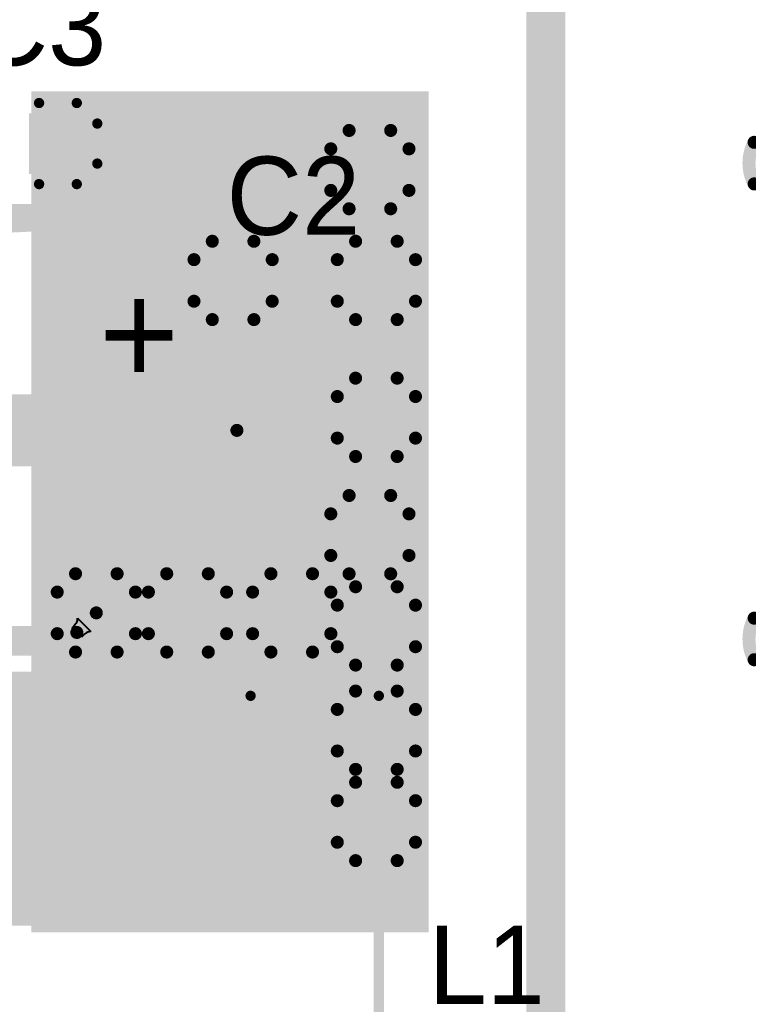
# Model space of a CAD drawing. Header units: millimetres. Extents: x -1 to 102, y -51 to 1.
# Drawn here: x 45.11 to 59.32, y -36.2 to -17.02 of the extents above; entities that cross this region are included whole.
import ezdxf

# ---------------------------------------------------------------- set-up
doc = ezdxf.new("R2010")
doc.units = ezdxf.units.MM
for name, color, linetype in [('BottomLayer', 5, 'Continuous'), ('InternalPlane1', 76, 'Continuous'), ('InternalPlane2', 16, 'Continuous'), ('MultiLayer', 9, 'Continuous'), ('TopLayer', 1, 'Continuous'), ('TopOverlay', 2, 'Continuous'), ('TopSolder', 216, 'Continuous')]:
    doc.layers.add(name, color=color, linetype=linetype)

msp = doc.modelspace()

# ---------------------------------------------------------------- linework, layer by layer
at = {"layer": 'BottomLayer', "const_width": 0.762}
msp.add_lwpolyline([(55.372, -45), (55.372, -12.954)], dxfattribs=at)
at = {"layer": 'BottomLayer', "const_width": 0.381}
for points in [[(51.752, -19.939, 1), (52.134, -19.939, 1)], [(49.086, -22.098, 1), (49.467, -22.098, 1)], [(51.88, -22.098, 1), (52.261, -22.098, 1)], [(51.88, -24.765, 1), (52.261, -24.765, 1)], [(51.752, -27.051, 1), (52.134, -27.051, 1)], [(46.418, -28.575, 1), (46.799, -28.575, 1)], [(48.196, -28.575, 1), (48.578, -28.575, 1)], [(50.228, -28.575, 1), (50.609, -28.575, 1)], [(51.88, -28.829, 1), (52.261, -28.829, 1)], [(51.88, -30.861, 1), (52.261, -30.861, 1)], [(51.88, -32.639, 1), (52.261, -32.639, 1)]]:
    msp.add_lwpolyline(points, format="xyb", close=True, dxfattribs=at)
at = {"layer": 'BottomLayer'}
msp.add_solid([(45.339, -34.798), (53.086, -34.798), (45.339, -18.415), (53.086, -18.415)], dxfattribs=at)
at = {"layer": 'InternalPlane1'}
for points, const_width in [([(51.575, -19.939, 1), (52.311, -19.939, 1)], 0.737), ([(59.372, -19.407, 1), (59.499, -19.407, 1)], 0.127), ([(59.372, -20.217, 1), (59.499, -20.217, 1)], 0.127), ([(48.908, -22.098, 1), (49.644, -22.098, 1)], 0.737), ([(51.702, -22.098, 1), (52.438, -22.098, 1)], 0.737), ([(51.702, -24.765, 1), (52.438, -24.765, 1)], 0.737), ([(51.575, -27.051, 1), (52.311, -27.051, 1)], 0.737), ([(46.241, -28.575, 1), (46.977, -28.575, 1)], 0.737), ([(48.019, -28.575, 1), (48.755, -28.575, 1)], 0.737), ([(50.051, -28.575, 1), (50.787, -28.575, 1)], 0.737), ([(51.702, -28.829, 1), (52.438, -28.829, 1)], 0.737), ([(59.372, -28.678, 1), (59.499, -28.678, 1)], 0.127), ([(59.372, -29.488, 1), (59.499, -29.488, 1)], 0.127), ([(51.702, -30.861, 1), (52.438, -30.861, 1)], 0.737), ([(51.702, -32.639, 1), (52.438, -32.639, 1)], 0.737)]:
    msp.add_lwpolyline(points, format="xyb", close=True, dxfattribs=dict(at, const_width=const_width))
at = {"layer": 'InternalPlane1', "const_width": 0.254}
for points in [[(59.435, -20.217, -0.249328), (59.435, -19.407)], [(59.435, -29.488, -0.249328), (59.435, -28.678)]]:
    msp.add_lwpolyline(points, format="xyb", dxfattribs=at)
at = {"layer": 'InternalPlane2', "const_width": 0.254}
for points in [[(51.538, -19.176, -0.249328), (52.348, -19.176)], [(51.18, -20.344, -0.249328), (51.18, -19.534)], [(52.706, -19.534, -0.249328), (52.706, -20.344)], [(52.348, -20.702, -0.249328), (51.538, -20.702)], [(48.871, -21.335, -0.249328), (49.681, -21.335)], [(51.665, -21.335, -0.249328), (52.475, -21.335)], [(48.513, -22.503, -0.249328), (48.513, -21.693)], [(50.039, -21.693, -0.249328), (50.039, -22.503)], [(51.307, -22.503, -0.249328), (51.307, -21.693)], [(52.833, -21.693, -0.249328), (52.833, -22.503)], [(49.681, -22.861, -0.249328), (48.871, -22.861)], [(52.475, -22.861, -0.249328), (51.665, -22.861)], [(51.665, -24.002, -0.249328), (52.475, -24.002)], [(51.307, -25.17, -0.249328), (51.307, -24.36)], [(52.833, -24.36, -0.249328), (52.833, -25.17)], [(52.475, -25.528, -0.249328), (51.665, -25.528)], [(51.538, -26.288, -0.249328), (52.348, -26.288)], [(51.18, -27.456, -0.249328), (51.18, -26.646)], [(52.706, -26.646, -0.249328), (52.706, -27.456)], [(46.204, -27.812, -0.249328), (47.014, -27.812)], [(47.982, -27.812, -0.249328), (48.792, -27.812)], [(50.014, -27.812, -0.249328), (50.824, -27.812)], [(52.348, -27.814, -0.249328), (51.538, -27.814)], [(51.665, -28.066, -0.249328), (52.475, -28.066)], [(45.846, -28.98, -0.249328), (45.846, -28.17)], [(47.372, -28.17, -0.249328), (47.372, -28.98)], [(47.624, -28.98, -0.249328), (47.624, -28.17)], [(49.15, -28.17, -0.249328), (49.15, -28.98)], [(49.656, -28.98, -0.249328), (49.656, -28.17)], [(51.182, -28.17, -0.249328), (51.182, -28.98)], [(51.307, -29.234, -0.249328), (51.307, -28.424)], [(52.833, -28.424, -0.249328), (52.833, -29.234)], [(47.014, -29.338, -0.249328), (46.204, -29.338)], [(48.792, -29.338, -0.249328), (47.982, -29.338)], [(50.824, -29.338, -0.249328), (50.014, -29.338)], [(52.475, -29.592, -0.249328), (51.665, -29.592)], [(51.665, -30.098, -0.249328), (52.475, -30.098)], [(51.307, -31.266, -0.249328), (51.307, -30.456)], [(52.833, -30.456, -0.249328), (52.833, -31.266)], [(52.475, -31.624, -0.249328), (51.665, -31.624)], [(51.665, -31.876, -0.249328), (52.475, -31.876)], [(51.307, -33.044, -0.249328), (51.307, -32.234)], [(52.833, -32.234, -0.249328), (52.833, -33.044)], [(52.475, -33.402, -0.249328), (51.665, -33.402)]]:
    msp.add_lwpolyline(points, format="xyb", dxfattribs=at)
at = {"layer": 'InternalPlane2', "const_width": 0.127}
for points in [[(51.474, -19.176, 1), (51.601, -19.176, 1)], [(52.285, -19.176, 1), (52.412, -19.176, 1)], [(51.117, -19.534, 1), (51.244, -19.534, 1)], [(52.642, -19.534, 1), (52.769, -19.534, 1)], [(51.117, -20.344, 1), (51.244, -20.344, 1)], [(52.642, -20.344, 1), (52.769, -20.344, 1)], [(51.474, -20.702, 1), (51.601, -20.702, 1)], [(52.285, -20.702, 1), (52.412, -20.702, 1)], [(48.807, -21.335, 1), (48.934, -21.335, 1)], [(49.618, -21.335, 1), (49.745, -21.335, 1)], [(51.601, -21.335, 1), (51.728, -21.335, 1)], [(52.412, -21.335, 1), (52.539, -21.335, 1)], [(48.45, -21.693, 1), (48.577, -21.693, 1)], [(49.975, -21.693, 1), (50.102, -21.693, 1)], [(51.244, -21.693, 1), (51.371, -21.693, 1)], [(52.769, -21.693, 1), (52.896, -21.693, 1)], [(48.45, -22.503, 1), (48.577, -22.503, 1)], [(49.975, -22.503, 1), (50.102, -22.503, 1)], [(51.244, -22.503, 1), (51.371, -22.503, 1)], [(52.769, -22.503, 1), (52.896, -22.503, 1)], [(48.807, -22.861, 1), (48.934, -22.861, 1)], [(49.618, -22.861, 1), (49.745, -22.861, 1)], [(51.601, -22.861, 1), (51.728, -22.861, 1)], [(52.412, -22.861, 1), (52.539, -22.861, 1)], [(51.601, -24.002, 1), (51.728, -24.002, 1)], [(52.412, -24.002, 1), (52.539, -24.002, 1)], [(51.244, -24.36, 1), (51.371, -24.36, 1)], [(52.769, -24.36, 1), (52.896, -24.36, 1)], [(51.244, -25.17, 1), (51.371, -25.17, 1)], [(52.769, -25.17, 1), (52.896, -25.17, 1)], [(51.601, -25.528, 1), (51.728, -25.528, 1)], [(52.412, -25.528, 1), (52.539, -25.528, 1)], [(51.474, -26.288, 1), (51.601, -26.288, 1)], [(52.285, -26.288, 1), (52.412, -26.288, 1)], [(51.117, -26.646, 1), (51.244, -26.646, 1)], [(52.642, -26.646, 1), (52.769, -26.646, 1)], [(51.117, -27.456, 1), (51.244, -27.456, 1)], [(52.642, -27.456, 1), (52.769, -27.456, 1)], [(46.14, -27.812, 1), (46.267, -27.812, 1)], [(46.951, -27.812, 1), (47.078, -27.812, 1)], [(47.918, -27.812, 1), (48.045, -27.812, 1)], [(48.729, -27.812, 1), (48.856, -27.812, 1)], [(49.95, -27.812, 1), (50.077, -27.812, 1)], [(50.761, -27.812, 1), (50.888, -27.812, 1)], [(51.474, -27.814, 1), (51.601, -27.814, 1)], [(52.285, -27.814, 1), (52.412, -27.814, 1)], [(51.601, -28.066, 1), (51.728, -28.066, 1)], [(52.412, -28.066, 1), (52.539, -28.066, 1)], [(45.783, -28.17, 1), (45.91, -28.17, 1)], [(47.308, -28.17, 1), (47.435, -28.17, 1)], [(47.561, -28.17, 1), (47.688, -28.17, 1)], [(49.086, -28.17, 1), (49.213, -28.17, 1)], [(49.593, -28.17, 1), (49.72, -28.17, 1)], [(51.118, -28.17, 1), (51.245, -28.17, 1)], [(51.244, -28.424, 1), (51.371, -28.424, 1)], [(52.769, -28.424, 1), (52.896, -28.424, 1)], [(45.783, -28.98, 1), (45.91, -28.98, 1)], [(47.308, -28.98, 1), (47.435, -28.98, 1)], [(47.561, -28.98, 1), (47.688, -28.98, 1)], [(49.086, -28.98, 1), (49.213, -28.98, 1)], [(49.593, -28.98, 1), (49.72, -28.98, 1)], [(51.118, -28.98, 1), (51.245, -28.98, 1)], [(51.244, -29.234, 1), (51.371, -29.234, 1)], [(52.769, -29.234, 1), (52.896, -29.234, 1)], [(46.14, -29.338, 1), (46.267, -29.338, 1)], [(46.951, -29.338, 1), (47.078, -29.338, 1)], [(47.918, -29.338, 1), (48.045, -29.338, 1)], [(48.729, -29.338, 1), (48.856, -29.338, 1)], [(49.95, -29.338, 1), (50.077, -29.338, 1)], [(50.761, -29.338, 1), (50.888, -29.338, 1)], [(51.601, -29.592, 1), (51.728, -29.592, 1)], [(52.412, -29.592, 1), (52.539, -29.592, 1)], [(51.601, -30.098, 1), (51.728, -30.098, 1)], [(52.412, -30.098, 1), (52.539, -30.098, 1)], [(51.244, -30.456, 1), (51.371, -30.456, 1)], [(52.769, -30.456, 1), (52.896, -30.456, 1)], [(51.244, -31.266, 1), (51.371, -31.266, 1)], [(52.769, -31.266, 1), (52.896, -31.266, 1)], [(51.601, -31.624, 1), (51.728, -31.624, 1)], [(52.412, -31.624, 1), (52.539, -31.624, 1)], [(51.601, -31.876, 1), (51.728, -31.876, 1)], [(52.412, -31.876, 1), (52.539, -31.876, 1)], [(51.244, -32.234, 1), (51.371, -32.234, 1)], [(52.769, -32.234, 1), (52.896, -32.234, 1)], [(51.244, -33.044, 1), (51.371, -33.044, 1)], [(52.769, -33.044, 1), (52.896, -33.044, 1)], [(51.601, -33.402, 1), (51.728, -33.402, 1)], [(52.412, -33.402, 1), (52.539, -33.402, 1)]]:
    msp.add_lwpolyline(points, format="xyb", close=True, dxfattribs=at)
at = {"layer": 'MultiLayer', "const_width": 0.381}
for points in [[(51.752, -19.939, 1), (52.134, -19.939, 1)], [(49.086, -22.098, 1), (49.467, -22.098, 1)], [(51.88, -22.098, 1), (52.261, -22.098, 1)], [(51.88, -24.765, 1), (52.261, -24.765, 1)], [(51.752, -27.051, 1), (52.134, -27.051, 1)], [(46.418, -28.575, 1), (46.799, -28.575, 1)], [(48.196, -28.575, 1), (48.578, -28.575, 1)], [(50.228, -28.575, 1), (50.609, -28.575, 1)], [(51.88, -28.829, 1), (52.261, -28.829, 1)], [(51.88, -30.861, 1), (52.261, -30.861, 1)], [(51.88, -32.639, 1), (52.261, -32.639, 1)]]:
    msp.add_lwpolyline(points, format="xyb", close=True, dxfattribs=at)
at = {"layer": 'TopLayer'}
for p, q in [((46.214, -28.778), (46.226, -28.758)), ((46.226, -28.758), (46.235, -28.74)), ((46.235, -28.74), (46.241, -28.724)), ((46.241, -28.724), (46.245, -28.708)), ((46.245, -28.694), (46.243, -28.681)), ((46.243, -28.681), (46.503, -28.941)), ((46.245, -28.708), (46.245, -28.694)), ((46.138, -28.866), (46.161, -28.842)), ((46.318, -29.046), (46.138, -28.866)), ((46.161, -28.842), (46.199, -28.798)), ((46.199, -28.798), (46.214, -28.778)), ((46.426, -28.958), (46.406, -28.97)), ((46.444, -28.949), (46.426, -28.958)), ((46.46, -28.943), (46.444, -28.949)), ((46.476, -28.939), (46.46, -28.943)), ((46.49, -28.939), (46.476, -28.939)), ((46.503, -28.941), (46.49, -28.939)), ((46.365, -29.002), (46.318, -29.046)), ((46.386, -28.985), (46.365, -29.002)), ((46.406, -28.97), (46.386, -28.985))]:
    msp.add_line(p, q, dxfattribs=at)
for points, const_width in [([(51.752, -19.939, 1), (52.134, -19.939, 1)], 0.381), ([(49.086, -22.098, 1), (49.467, -22.098, 1)], 0.381), ([(51.88, -22.098, 1), (52.261, -22.098, 1)], 0.381), ([(51.88, -24.765, 1), (52.261, -24.765, 1)], 0.381), ([(51.752, -27.051, 1), (52.134, -27.051, 1)], 0.381), ([(46.418, -28.575, 1), (46.799, -28.575, 1)], 0.381), ([(48.196, -28.575, 1), (48.578, -28.575, 1)], 0.381), ([(50.228, -28.575, 1), (50.609, -28.575, 1)], 0.381), ([(46.545, -28.575, 1), (46.672, -28.575, 1)], 0.127), ([(51.88, -28.829, 1), (52.261, -28.829, 1)], 0.381), ([(46.165, -28.956, 1), (46.292, -28.956, 1)], 0.127), ([(46.165, -28.956, 1), (46.292, -28.956, 1)], 0.127), ([(51.88, -30.861, 1), (52.261, -30.861, 1)], 0.381), ([(51.88, -32.639, 1), (52.261, -32.639, 1)], 0.381)]:
    msp.add_lwpolyline(points, format="xyb", close=True, dxfattribs=dict(at, const_width=const_width))
at = {"layer": 'TopLayer', "const_width": 0.254}
for points in [[(46.228, -28.956), (46.609, -28.575)], [(39.541, -28.956), (46.228, -28.956)]]:
    msp.add_lwpolyline(points, dxfattribs=at)
at = {"layer": 'TopLayer'}
for points in [[(45.339, -26.543), (52.959, -26.543), (45.339, -18.415), (52.959, -18.415)], [(45.398, -19.921), (46.328, -19.921), (45.398, -18.941), (46.328, -18.941)], [(45.339, -34.671), (52.959, -34.671), (45.339, -24.13), (52.959, -24.13)], [(50.764, -24.319), (46.964, -24.319), (50.764, -25.719), (46.964, -25.719)], [(43.307, -34.671), (51.308, -34.671), (43.307, -29.718), (51.308, -29.718)], [(49.817, -29.991), (44.417, -29.991), (49.817, -34.091), (44.417, -34.091)]]:
    msp.add_solid(points, dxfattribs=at)
at = {"layer": 'TopOverlay'}
for points, const_width in [([(45.493, -18.641), (46.228, -18.641)], 0.2), ([(46.628, -19.821), (46.628, -19.041)], 0.2), ([(45.493, -20.221), (46.228, -20.221)], 0.2), ([(41.15, -20.8), (47.851, -20.8)], 0.381), ([(47.851, -20.8), (49.55, -22.499)], 0.381), ([(49.55, -27.518), (49.55, -22.499)], 0.381), ([(47.851, -29.217), (49.55, -27.518)], 0.381), ([(47.851, -29.217), (49.55, -27.518)], 0.381), ([(41.15, -29.217), (47.851, -29.217)], 0.381), ([(49.617, -30.191), (52.117, -30.191)], 0.2), ([(52.117, -41.691), (52.117, -30.191)], 0.2)]:
    msp.add_lwpolyline(points, dxfattribs=dict(at, const_width=const_width))
for points, const_width in [([(45.443, -18.641, 1), (45.543, -18.641, 1)], 0.1), ([(46.178, -18.641, 1), (46.278, -18.641, 1)], 0.1), ([(46.178, -18.641, 1), (46.278, -18.641, 1)], 0.1), ([(46.578, -19.041, 1), (46.678, -19.041, 1)], 0.1), ([(46.578, -19.041, 1), (46.678, -19.041, 1)], 0.1), ([(46.578, -19.821, 1), (46.678, -19.821, 1)], 0.1), ([(46.578, -19.821, 1), (46.678, -19.821, 1)], 0.1), ([(45.443, -20.221, 1), (45.543, -20.221, 1)], 0.1), ([(46.178, -20.221, 1), (46.278, -20.221, 1)], 0.1), ([(46.178, -20.221, 1), (46.278, -20.221, 1)], 0.1), ([(47.756, -20.8, 1), (47.946, -20.8, 1)], 0.191), ([(47.756, -20.8, 1), (47.946, -20.8, 1)], 0.191), ([(49.349, -25.019, 1), (41.349, -25.019, 1)], 0.254), ([(49.455, -22.499, 1), (49.646, -22.499, 1)], 0.191), ([(49.455, -22.499, 1), (49.646, -22.499, 1)], 0.191), ([(49.286, -25.019, 1), (49.413, -25.019, 1)], 0.127), ([(49.455, -27.518, 1), (49.646, -27.518, 1)], 0.191), ([(49.455, -27.518, 1), (49.646, -27.518, 1)], 0.191), ([(49.455, -27.518, 1), (49.646, -27.518, 1)], 0.191), ([(47.756, -29.217, 1), (47.946, -29.217, 1)], 0.191), ([(47.756, -29.217, 1), (47.946, -29.217, 1)], 0.191), ([(47.756, -29.217, 1), (47.946, -29.217, 1)], 0.191), ([(49.567, -30.191, 1), (49.667, -30.191, 1)], 0.1), ([(52.067, -30.191, 1), (52.167, -30.191, 1)], 0.1), ([(52.067, -30.191, 1), (52.167, -30.191, 1)], 0.1)]:
    msp.add_lwpolyline(points, format="xyb", close=True, dxfattribs=dict(at, const_width=const_width))
at = {"layer": 'TopOverlay', "const_width": 0.2}
for points in [[(46.228, -18.641, -0.414213), (46.628, -19.041)], [(46.628, -19.821, -0.414213), (46.228, -20.221)]]:
    msp.add_lwpolyline(points, format="xyb", dxfattribs=at)
at = {"layer": 'TopOverlay'}
msp.add_solid([(46.975, -24.319), (43.712, -24.319), (46.975, -25.719), (43.712, -25.719)], dxfattribs=at)
at = {"layer": 'TopSolder', "const_width": 0.483}
for points in [[(51.702, -19.939, 1), (52.184, -19.939, 1)], [(49.035, -22.098, 1), (49.517, -22.098, 1)], [(51.829, -22.098, 1), (52.311, -22.098, 1)], [(51.829, -24.765, 1), (52.311, -24.765, 1)], [(51.702, -27.051, 1), (52.184, -27.051, 1)], [(46.368, -28.575, 1), (46.85, -28.575, 1)], [(48.146, -28.575, 1), (48.628, -28.575, 1)], [(50.178, -28.575, 1), (50.66, -28.575, 1)], [(51.829, -28.829, 1), (52.311, -28.829, 1)], [(51.829, -30.861, 1), (52.311, -30.861, 1)], [(51.829, -32.639, 1), (52.311, -32.639, 1)]]:
    msp.add_lwpolyline(points, format="xyb", close=True, dxfattribs=at)
at = {"layer": 'TopSolder'}
for points in [[(45.296, -20.023), (46.43, -20.023), (45.296, -18.839), (46.43, -18.839)], [(50.866, -24.217), (46.863, -24.217), (50.866, -25.821), (46.863, -25.821)], [(49.919, -29.889), (44.315, -29.889), (49.919, -34.193), (44.315, -34.193)]]:
    msp.add_solid(points, dxfattribs=at)

# ---------------------------------------------------------------- texts
at = {"layer": 'TopOverlay'}
for s, p in [('C3', (44.196, -17.907)), ('C2', (49.149, -21.209)), ('L1', (53.086, -36.195))]:
    msp.add_text(s, height=1.524, dxfattribs=at).set_placement(p)
msp.add_text('+', height=2, rotation=180, dxfattribs=at).set_placement((48.224, -22.201))

doc.saveas('drawing.dxf')
